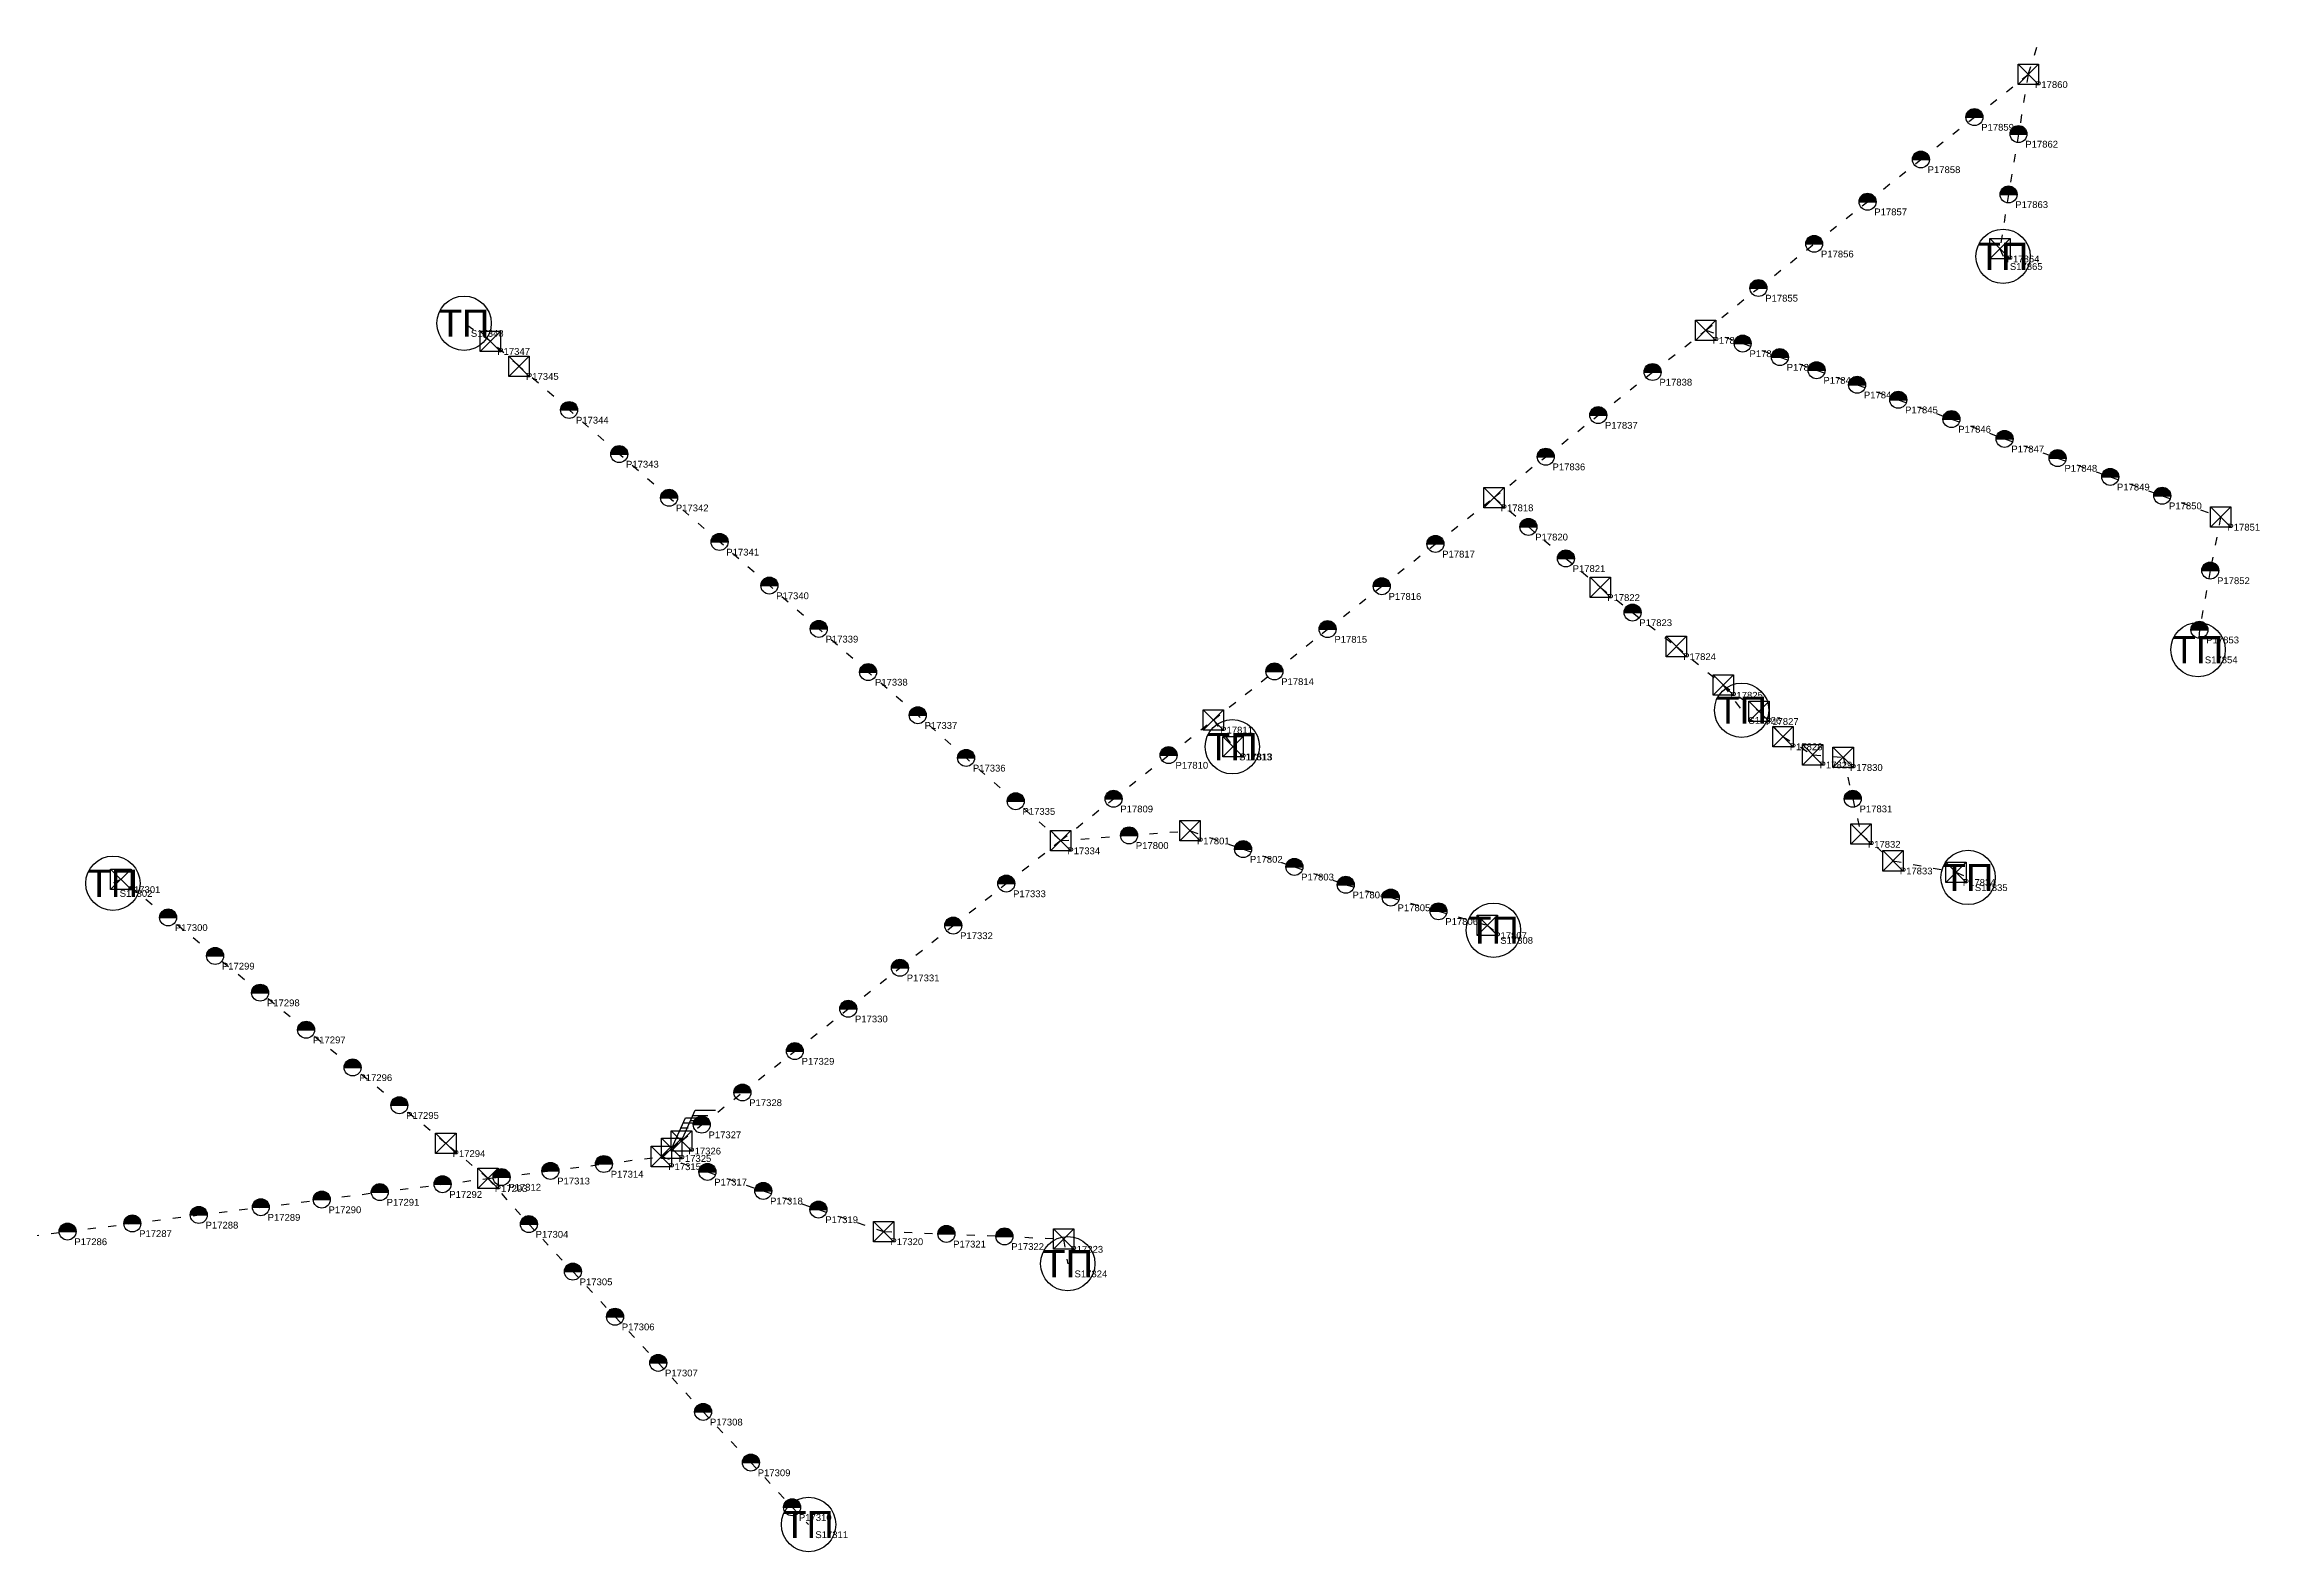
# Model space of a CAD drawing. Header units: metres. Extents: x 312632 to 319211, y 4832388 to 4836797.
# Drawn here: x 315429 to 318689, y 4832388 to 4834606 of the extents above; entities that cross this region are included whole.
import ezdxf
from ezdxf.enums import TextEntityAlignment as Align

# ---------------------------------------------------------------- set-up
doc = ezdxf.new("R2010")
doc.units = ezdxf.units.M
doc.header["$MEASUREMENT"] = 0
doc.linetypes.add('ACAD_ISO03W100', pattern=[30, 12, -18])
for name, color, linetype, lineweight in [('1_4', 7, 'Continuous', 25), ('21_2', 200, 'ACAD_ISO03W100', 25), ('28_2', 7, 'Continuous', 25), ('28_3', 7, 'Continuous', 25), ('57_2', 7, 'Continuous', 30), ('8_1', 140, 'Continuous', 25)]:
    doc.layers.add(name, color=color, linetype=linetype, lineweight=lineweight)
doc.styles.get("Standard").update_dxf_attribs({"font": 'arial.ttf', "height": 2})

# ---------------------------------------------------------------- blocks, each defined once
blk = doc.blocks.new('PYLON-MV-28_2')
at = {"layer": '28_2'}
blk.add_hatch(color=256, dxfattribs=at).paths.add_polyline_path([(-1.25, 0), (1.25, 0, 1)])
blk.add_line((-1.25, 0), (1.25, 0), dxfattribs=at)
blk.add_circle((0, 0), 1.25, dxfattribs=at)
blk.add_attdef('FIELD_ID', (2.57, 0), '', height=2, dxfattribs=at)
blk = doc.blocks.new('PYLON-MV-28_3')
at = {"layer": '28_3'}
blk.add_lwpolyline([(-1.5, 1.5), (1.5, 1.5), (1.5, -1.5), (-1.5, -1.5)], close=True, dxfattribs=at)
for points in [[(-1.5, 1.5), (1.5, -1.5)], [(-1.5, -1.5), (1.5, 1.5)]]:
    blk.add_lwpolyline(points, dxfattribs=at)
blk.add_attdef('FIELD_ID', (2.57, 0), '', height=2, dxfattribs=at)
blk = doc.blocks.new('TP-1_4')
at = {"layer": '1_4'}
blk.add_circle((0, 0), 4, dxfattribs=at)
at = {"layer": '1_4', "insert": (0, 0), "char_height": 4, "attachment_point": 5}
blk.add_mtext_dynamic_manual_height_columns('ТП', width=5.0652, gutter_width=75, heights=[0], dxfattribs=at)
at = {"layer": '1_4'}
blk.add_attdef('FIELD_ID', (4.98, 0.01), '', height=4, dxfattribs=at)
blk = doc.blocks.new('SECTIONALIZER-8_1')
at = {"layer": '8_1'}
for points in [[(0, 0), (2, 4.5)], [(1.67, 3.75), (3.86, 3.75)], [(2, 4.5), (5, 4.5)], [(1.33, 3), (2.43, 3)]]:
    blk.add_lwpolyline(points, dxfattribs=at)

msp = doc.modelspace()

# ---------------------------------------------------------------- linework, layer by layer
at = {"layer": '21_2'}
for points in [[(318348.1, 4834562), (318378.2, 4834655.8), (318407.3, 4834753.1), (318436.4, 4834849.3), (318465, 4834943.9), (318493.4, 4835038.4), (318525.5, 4835146.1), (318548.3, 4835221.9), (318576.7, 4835316.4), (318594.8, 4835376.4), (318623.5, 4835473.2), (318628.6, 4835518.6)], [(317873.6, 4834185.6), (317951.1, 4834247.7), (318033.1, 4834312.7), (318111.6, 4834374.7), (318190.1, 4834436.8), (318268.9, 4834499.2), (318348.1, 4834562)], [(318348.1, 4834562), (318333.8, 4834474.3), (318319.1, 4834385.4), (318306.4, 4834305.4), (318311.1, 4834294.3)], [(316924.2, 4833434.5), (316858.1, 4833492.5), (316785.1, 4833556.2), (316714, 4833619), (316641, 4833682.6), (316568.3, 4833746), (316495.6, 4833809.8), (316422.3, 4833874), (316348, 4833939.1), (316274.7, 4834003.4), (316201, 4834068.2), (316127.4, 4834132.5), (316085.2, 4834169.3), (316046.4, 4834195.9)], [(317561.8, 4833939.2), (317638.1, 4833999.5), (317715.3, 4834060.6), (317795.4, 4834124.1), (317873.6, 4834185.6)], [(317873.6, 4834185.6), (317927.9, 4834166), (317982.7, 4834146), (318036.7, 4834126.7), (318096.3, 4834105.3), (318156.9, 4834083.3), (318235.1, 4834054.9), (318313.3, 4834025.7), (318391.4, 4833997.4), (318468.7, 4833969.8), (318545.3, 4833942.1), (318631.2, 4833910.7), (318616, 4833832), (318600.1, 4833744.8), (318598, 4833715.5)], [(317149, 4833612.1), (317238.8, 4833683.5), (317317.1, 4833745.7), (317396.8, 4833808.8), (317475.7, 4833871.1), (317561.8, 4833939.2)], [(317561.8, 4833939.2), (317612.6, 4833896.2), (317667.7, 4833849.8), (317718.5, 4833807.2), (317765.8, 4833770.2), (317830.4, 4833720.2), (317899.4, 4833663.4)], [(317899.4, 4833663.4), (317926.4, 4833626.4)], [(317899.4, 4833663.4), (317952.1, 4833624.8), (317987.2, 4833587.6), (318031.1, 4833560.8), (318075.8, 4833557.1), (318089.9, 4833496.2), (318102.1, 4833444.1), (318149.1, 4833404.8), (318241.8, 4833387.9), (318259.6, 4833380.3)], [(316924.2, 4833434.5), (317002.1, 4833496.1), (317083.2, 4833560.4), (317149, 4833612.1)], [(317149, 4833612.1), (317177.9, 4833572.7)], [(316366.3, 4832992.7), (316396.1, 4833016.6), (316456, 4833063.9), (316533.1, 4833124.8), (316611.6, 4833187.1), (316687.8, 4833247.5), (316766.3, 4833309.6), (316844.3, 4833371.3), (316924.2, 4833434.5)], [(316924.2, 4833434.5), (317024.9, 4833442.3), (317114.8, 4833449), (317192.8, 4833422), (317268.2, 4833395.9), (317343.8, 4833369.6), (317410.1, 4833350.7), (317480.3, 4833330.5), (317552.2, 4833309.8), (317561.2, 4833302.7)], [(316081.5, 4832937.4), (316019.5, 4832989), (315951.1, 4833045.1), (315882.4, 4833100.7), (315813.9, 4833156.3), (315746.3, 4833210.8), (315680, 4833264.8), (315610.9, 4833321.5), (315541.3, 4833377.4), (315529.6, 4833371.8)], [(316081.5, 4832937.4), (316101.5, 4832939.5), (316173.4, 4832948.6), (316252.2, 4832958.7), (316336.8, 4832969.7)], [(316336.8, 4832969.7), (316352, 4832981.8)], [(316336.8, 4832969.7), (316404.5, 4832947), (316486.7, 4832919.1), (316567.9, 4832891.7), (316663.8, 4832859.3), (316756.1, 4832855.8), (316841.6, 4832852.2), (316928.6, 4832848.2), (316934.7, 4832812)], [(316352, 4832981.8), (316366.3, 4832992.7)], [(315349.3, 4832844.9), (315462.9, 4832859.3), (315558.2, 4832871.3), (315656, 4832883.7), (315747.3, 4832895.1), (315836.9, 4832906.3), (315922.4, 4832917.4), (316014.7, 4832928.9), (316081.5, 4832937.4)], [(316081.5, 4832937.4), (316141.7, 4832870.2), (316206.5, 4832800.3), (316268.5, 4832734), (316332.1, 4832666.1), (316398.2, 4832593.9), (316468.5, 4832519.3), (316529.1, 4832453.5), (316553.3, 4832428.2)]]:
    msp.add_lwpolyline(points, dxfattribs=at)

# ---------------------------------------------------------------- block references
at = {"layer": '1_4', "xscale": 10, "yscale": 10}
for p in [(318311.1, 4834294.3), (316046.4, 4834195.9), (318598, 4833715.5), (317926.4, 4833626.4), (317176.9, 4833572.7), (315529.6, 4833371.8), (318259.6, 4833380.3), (317561.2, 4833302.7), (316934.7, 4832812), (316553.3, 4832428.2)]:
    msp.add_blockref('TP-1_4', p, dxfattribs=at)
at = {"layer": '28_2', "xscale": 10, "yscale": 10}
for p in [(318268.9, 4834499.2), (318333.8, 4834474.3), (318190.1, 4834436.8), (318111.6, 4834374.7), (318319.1, 4834385.4), (318033.1, 4834312.7), (317951.1, 4834247.7), (317927.9, 4834166), (317982.7, 4834146), (318036.7, 4834126.7), (317795.4, 4834124.1), (318096.3, 4834105.3), (316201, 4834068.2), (317715.3, 4834060.6), (318156.9, 4834083.3), (318235.1, 4834054.9), (316274.7, 4834003.4), (317638.1, 4833999.5), (318313.3, 4834025.7), (318391.4, 4833997.4), (318468.7, 4833969.8), (316348, 4833939.1), (318545.3, 4833942.1), (316422.3, 4833874), (317475.7, 4833871.1), (317612.6, 4833896.2), (317667.7, 4833849.8), (318616, 4833832), (316495.6, 4833809.8), (317396.8, 4833808.8), (317765.8, 4833770.2), (316568.3, 4833746), (317317.1, 4833745.7), (318600.1, 4833744.8), (316641, 4833682.6), (317238.8, 4833683.5), (316714, 4833619), (316785.1, 4833556.2), (317083.2, 4833560.4), (316858.1, 4833492.5), (317002.1, 4833496.1), (318089.9, 4833496.2), (317024.9, 4833442.3), (317192.8, 4833422), (317268.2, 4833395.9), (316844.3, 4833371.3), (317343.8, 4833369.6), (317410.1, 4833350.7), (315610.9, 4833321.5), (317480.3, 4833330.5), (316766.3, 4833309.6), (315680, 4833264.8), (316687.8, 4833247.5), (315746.3, 4833210.8), (316611.6, 4833187.1), (315813.9, 4833156.3), (316533.1, 4833124.8), (315882.4, 4833100.7), (316456, 4833063.9), (315951.1, 4833045.1), (316396.1, 4833016.6), (316252.2, 4832958.7), (316014.7, 4832928.9), (316101.5, 4832939.5), (316173.4, 4832948.6), (316404.5, 4832947), (316486.7, 4832919.1), (315747.3, 4832895.1), (315836.9, 4832906.3), (315922.4, 4832917.4), (316567.9, 4832891.7), (315462.9, 4832859.3), (315558.2, 4832871.3), (315656, 4832883.7), (316141.7, 4832870.2), (316756.1, 4832855.8), (316841.6, 4832852.2), (316206.5, 4832800.3), (316268.5, 4832734), (316332.1, 4832666.1), (316398.2, 4832593.9), (316468.5, 4832519.3), (316529.1, 4832453.5)]:
    msp.add_blockref('PYLON-MV-28_2', p, dxfattribs=at)
at = {"layer": '28_3', "xscale": 10, "yscale": 10}
for p in [(318348.1, 4834562), (318306.4, 4834305.4), (316085.2, 4834169.3), (317873.6, 4834185.6), (316127.4, 4834132.5), (317561.8, 4833939.2), (318631.2, 4833910.7), (317718.5, 4833807.2), (317830.4, 4833720.2), (317899.4, 4833663.4), (317149, 4833612.1), (317952.1, 4833624.8), (317177.9, 4833572.7), (317987.2, 4833587.6), (318031.1, 4833560.8), (318075.8, 4833557.1), (317114.8, 4833449), (318102.1, 4833444.1), (316924.2, 4833434.5), (315541.3, 4833377.4), (318149.1, 4833404.8), (318241.8, 4833387.9), (317552.2, 4833309.8), (316019.5, 4832989), (316352, 4832981.8), (316366.3, 4832992.7), (316336.8, 4832969.7), (316081.5, 4832937.4), (316663.8, 4832859.3), (316928.6, 4832848.2)]:
    msp.add_blockref('PYLON-MV-28_3', p, dxfattribs=at)
at = {"layer": '8_1', "xscale": 10, "yscale": 10}
for p in [(316366.3, 4832992.7), (316352, 4832981.8)]:
    msp.add_blockref('SECTIONALIZER-8_1', p, dxfattribs=at)

# ---------------------------------------------------------------- texts
at = {"layer": '57_2'}
for s, p in [('P17860', (318358.1, 4834552)), ('P17859', (318278.9, 4834489.2)), ('P17862', (318343.8, 4834464.3)), ('P17858', (318200.1, 4834426.8)), ('P17863', (318329.1, 4834375.4)), ('P17857', (318121.6, 4834364.7)), ('P17856', (318043.1, 4834302.7)), ('P17864', (318316.4, 4834295.4)), ('S17865', (318321.1, 4834284.3)), ('P17855', (317961.1, 4834237.7)), ('S17348', (316056.4, 4834185.9)), ('P17839', (317883.6, 4834175.6)), ('P17347', (316095.2, 4834159.3)), ('P17841', (317937.9, 4834156)), ('P17345', (316137.4, 4834122.5)), ('P17838', (317805.4, 4834114.1)), ('P17842', (317992.7, 4834136)), ('P17843', (318046.7, 4834116.7)), ('P17844', (318106.3, 4834095.3)), ('P17845', (318166.9, 4834073.3)), ('P17344', (316211, 4834058.2)), ('P17837', (317725.3, 4834050.6)), ('P17846', (318245.1, 4834044.9)), ('P17847', (318323.3, 4834015.7)), ('P17343', (316284.7, 4833993.4)), ('P17836', (317648.1, 4833989.5)), ('P17848', (318401.4, 4833987.4)), ('P17849', (318478.7, 4833959.8)), ('P17342', (316358, 4833929.1)), ('P17818', (317571.8, 4833929.2)), ('P17850', (318555.3, 4833932.1)), ('P17820', (317622.6, 4833886.2)), ('P17851', (318641.2, 4833900.7)), ('P17341', (316432.3, 4833864)), ('P17817', (317485.7, 4833861.1)), ('P17821', (317677.7, 4833839.8)), ('P17852', (318626, 4833822)), ('P17340', (316505.6, 4833799.8)), ('P17816', (317406.8, 4833798.8)), ('P17822', (317728.5, 4833797.2)), ('P17823', (317775.8, 4833760.2)), ('P17339', (316578.3, 4833736)), ('P17815', (317327.1, 4833735.7)), ('P17853', (318610.1, 4833734.8)), ('P17824', (317840.4, 4833710.2)), ('S17854', (318608, 4833705.5)), ('P17338', (316651, 4833672.6)), ('P17814', (317248.8, 4833673.5)), ('P17825', (317909.4, 4833653.4)), ('S17826', (317936.4, 4833616.4)), ('P17337', (316724, 4833609)), ('P17811', (317159, 4833602.1)), ('P17827', (317962.1, 4833614.8)), ('S17813', (317186.9, 4833562.7)), ('P17813', (317187.9, 4833562.7)), ('P17828', (317997.2, 4833577.6)), ('P17829', (318041.1, 4833550.8)), ('P17336', (316795.1, 4833546.2)), ('P17810', (317093.2, 4833550.4)), ('P17830', (318085.8, 4833547.1)), ('P17809', (317012.1, 4833486.1)), ('P17831', (318099.9, 4833486.2)), ('P17335', (316868.1, 4833482.5)), ('P17334', (316934.2, 4833424.5)), ('P17800', (317034.9, 4833432.3)), ('P17801', (317124.8, 4833439)), ('P17832', (318112.1, 4833434.1)), ('P17802', (317202.8, 4833412)), ('P17833', (318159.1, 4833394.8)), ('S17302', (315539.6, 4833361.8)), ('P17301', (315551.3, 4833367.4)), ('P17333', (316854.3, 4833361.3)), ('P17803', (317278.2, 4833385.9)), ('P17804', (317353.8, 4833359.6)), ('P17834', (318251.8, 4833377.9)), ('S17835', (318269.6, 4833370.3)), ('P17805', (317420.1, 4833340.7)), ('P17300', (315620.9, 4833311.5)), ('P17332', (316776.3, 4833299.6)), ('P17806', (317490.3, 4833320.5)), ('P17807', (317562.2, 4833299.8)), ('S17808', (317571.2, 4833292.7)), ('P17299', (315690, 4833254.8)), ('P17331', (316697.8, 4833237.5)), ('P17298', (315756.3, 4833200.8)), ('P17330', (316621.6, 4833177.1)), ('P17297', (315823.9, 4833146.3)), ('P17329', (316543.1, 4833114.8)), ('P17296', (315892.4, 4833090.7)), ('P17295', (315961.1, 4833035.1)), ('P17328', (316466, 4833053.9)), ('P17327', (316406.1, 4833006.6)), ('P17294', (316029.5, 4832979)), ('P17325', (316362, 4832971.8)), ('P17326', (316376.3, 4832982.7)), ('P17313', (316183.4, 4832938.6)), ('P17314', (316262.2, 4832948.7)), ('P17315', (316346.8, 4832959.7)), ('P17317', (316414.5, 4832937)), ('P17291', (315932.4, 4832907.4)), ('P17292', (316024.7, 4832918.9)), ('P17293', (316091.5, 4832927.4)), ('P17312', (316111.5, 4832929.5)), ('P17318', (316496.7, 4832909.1)), ('P17288', (315666, 4832873.7)), ('P17289', (315757.3, 4832885.1)), ('P17290', (315846.9, 4832896.3)), ('P17319', (316577.9, 4832881.7)), ('P17286', (315472.9, 4832849.3)), ('P17287', (315568.2, 4832861.3)), ('P17304', (316151.7, 4832860.2)), ('P17320', (316673.8, 4832849.3)), ('P17321', (316766.1, 4832845.8)), ('P17322', (316851.6, 4832842.2)), ('P17323', (316938.6, 4832838.2)), ('S17324', (316944.7, 4832802)), ('P17305', (316216.5, 4832790.3)), ('P17306', (316278.5, 4832724)), ('P17307', (316342.1, 4832656.1)), ('P17308', (316408.2, 4832583.9)), ('P17309', (316478.5, 4832509.3)), ('P17310', (316539.1, 4832443.5)), ('S17311', (316563.3, 4832418.2))]:
    msp.add_text(s, height=10, dxfattribs=at).set_placement(p, align=Align.TOP_LEFT)

doc.saveas('drawing.dxf')
